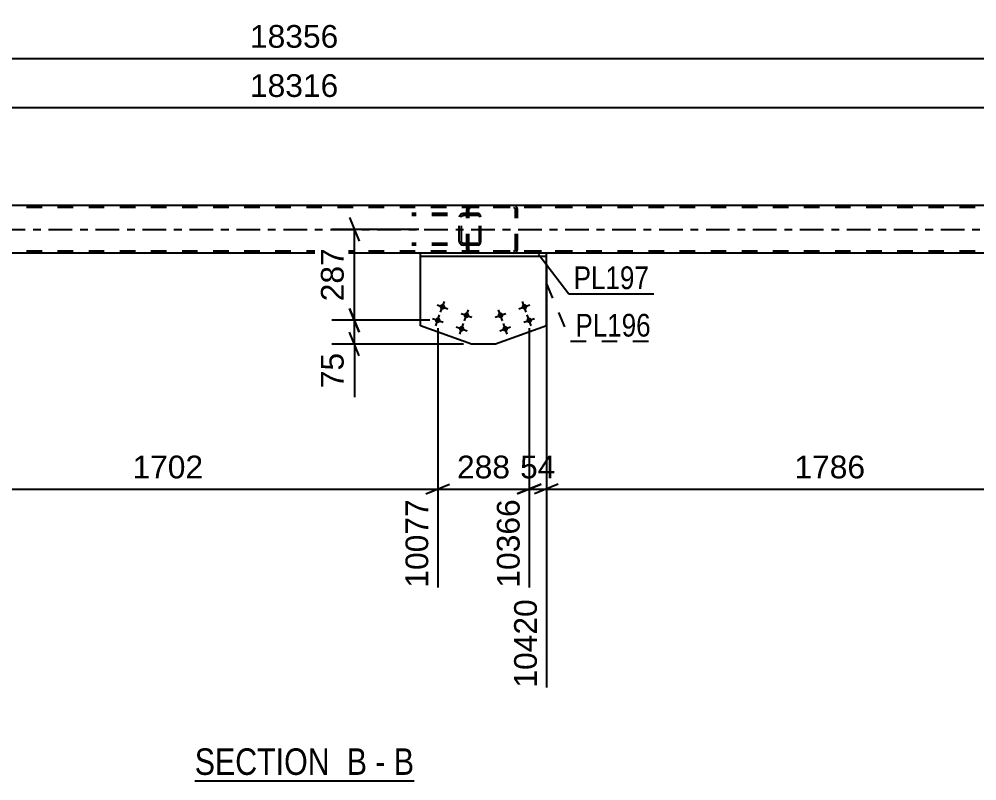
# Model space of a CAD drawing. Header units: millimetres. Extents: x -136 to 705, y -401 to 193.
# Drawn here: x 236.9 to 357.6, y -259.5 to -163.5 of the extents above; entities that cross this region are included whole.
import ezdxf

# ---------------------------------------------------------------- set-up
doc = ezdxf.new("R2010")
doc.units = ezdxf.units.MM
doc.linetypes.add('DXK_LINE_DOT2', pattern=[3.9198, 1.9599, -1.9599])
doc.linetypes.add('DXK_LINE_DOT3', pattern=[5.9187, 2.979, -0.9799, 0.9799, -0.9799])
doc.styles.add('Arial', font='ARIAL.TTF', dxfattribs={"height": 0.2})
doc.styles.add('Arial Narrow', font='ARIALN.TTF', dxfattribs={"height": 0.2})

# ---------------------------------------------------------------- blocks, each defined once
blk = doc.blocks.new('Unknown-318887035-17 - 4670')
at = {"color": 6, "linetype": 'Continuous'}
blk.add_line((259.03, -259.48), (286.67, -259.48), dxfattribs=at)
at = {"color": 0, "linetype": 'Continuous'}
for points in [[(277.14, -258.73), (277.14, -255.23), (259.03, -255.23), (259.03, -258.73)], [(280.74, -258.73), (280.74, -255.23), (278.19, -255.23), (278.19, -258.73)], [(283.07, -258.73), (283.07, -255.23), (281.79, -255.23), (281.79, -258.73)], [(286.67, -258.73), (286.67, -255.23), (284.12, -255.23), (284.12, -258.73)]]:
    blk.add_wipeout(points, dxfattribs=at)
at = {"color": 7, "linetype": 'Continuous', "style": 'Arial Narrow'}
for s, p in [('SECTION ', (259.03, -258.73)), ('B', (278.19, -258.73)), ('B', (284.12, -258.73)), ('-', (281.79, -258.73))]:
    blk.add_text(s, height=3.34, dxfattribs=at).set_placement(p)
blk = doc.blocks.new('Part-318887035-4805 - 4670')
at = {"color": 2, "linetype": 'Continuous'}
for p, q in [((604.33, -186.98), (-61.24, -186.98)), ((287.49, -192.98), (221.59, -192.98)), ((372.63, -192.98), (303.35, -192.98))]:
    blk.add_line(p, q, dxfattribs=at)
at = {"color": 7, "linetype": 'DXK_LINE_DOT2'}
for p, q in [((604.33, -187.22), (-61.24, -187.22)), ((604.33, -192.74), (-61.24, -192.74)), ((604.33, -192.98), (-53.24, -192.98)), ((303.35, -192.98), (287.49, -192.98))]:
    blk.add_line(p, q, dxfattribs=at)
at = {"color": 7, "linetype": 'DXK_LINE_DOT3'}
blk.add_line((-61.24, -189.98), (604.33, -189.98), dxfattribs=at)
blk = doc.blocks.new('Bolt-318887035-4817 - 4670')
at = {"linetype": 'Continuous'}
for points in [[(289.92, -199.62, -1), (290.6, -199.86, -1)], [(289.32, -201.32, -1), (290, -201.56, -1)], [(292.94, -200.69, -1), (293.62, -200.93, -1)], [(292.34, -202.39, -1), (293.01, -202.63, -1)]]:
    blk.add_hatch(color=1, dxfattribs=at).paths.add_polyline_path(points)
at = {"color": 1, "linetype": 'Continuous'}
for p, q in [((290.02, -200.42), (290.5, -199.06)), ((289.58, -199.5), (290.94, -199.98)), ((293.04, -201.49), (293.52, -200.13)), ((288.98, -201.2), (290.34, -201.68)), ((289.42, -202.12), (289.9, -200.76)), ((292.6, -200.57), (293.96, -201.05)), ((292, -202.27), (293.35, -202.75)), ((292.43, -203.19), (292.92, -201.83))]:
    blk.add_line(p, q, dxfattribs=at)
blk = doc.blocks.new('Part-318887035-4846 - 4670')
at = {"color": 2, "linetype": 'Continuous'}
for p, q in [((287.49, -202.15), (287.49, -193.38)), ((303.35, -202.15), (303.35, -193.38)), ((293.9, -204.43), (287.49, -202.15)), ((303.35, -202.15), (296.94, -204.43)), ((296.94, -204.43), (293.9, -204.43))]:
    blk.add_line(p, q, dxfattribs=at)
at = {"color": 7, "linetype": 'DXK_LINE_DOT2'}
blk.add_line((303.35, -193.38), (287.49, -193.38), dxfattribs=at)
blk = doc.blocks.new('Bolt-318887035-4847 - 4670')
at = {"linetype": 'Continuous'}
for points in [[(300.24, -199.86, -1), (300.92, -199.62, -1)], [(297.23, -200.93, -1), (297.91, -200.69, -1)], [(300.85, -201.56, -1), (301.52, -201.32, -1)], [(297.83, -202.63, -1), (298.51, -202.39, -1)]]:
    blk.add_hatch(color=1, dxfattribs=at).paths.add_polyline_path(points)
at = {"color": 1, "linetype": 'Continuous'}
for p, q in [((300.82, -200.42), (300.34, -199.06)), ((297.81, -201.49), (297.33, -200.13)), ((299.9, -199.98), (301.26, -199.5)), ((296.89, -201.05), (298.25, -200.57)), ((300.51, -201.68), (301.86, -201.2)), ((301.43, -202.12), (300.94, -200.76)), ((297.49, -202.75), (298.85, -202.27)), ((298.41, -203.19), (297.93, -201.83))]:
    blk.add_line(p, q, dxfattribs=at)
blk = doc.blocks.new('Part-318887035-4864 - 4670')
at = {"color": 7, "linetype": 'DXK_LINE_DOT2'}
for p, q in [((293.84, -186.98), (293.65, -187.01)), ((306.64, -186.98), (293.84, -186.98)), ((299.4, -187.01), (299.21, -186.98)), ((293.37, -187.27), (293.33, -187.46)), ((293.33, -192.5), (293.33, -187.46)), ((293.59, -187.46), (293.61, -187.36)), ((293.59, -192.5), (293.59, -187.46)), ((293.61, -187.36), (293.66, -187.29)), ((293.66, -187.29), (293.75, -187.23)), ((293.75, -187.23), (293.84, -187.22)), ((306.64, -187.22), (293.84, -187.22)), ((299.21, -187.22), (299.3, -187.23)), ((299.3, -187.23), (299.39, -187.29)), ((299.39, -187.29), (299.44, -187.36)), ((299.44, -187.36), (299.46, -187.46)), ((299.46, -192.5), (299.46, -187.46)), ((299.72, -187.46), (299.68, -187.27)), ((299.72, -192.5), (299.72, -187.46)), ((293.33, -192.5), (293.37, -192.68)), ((293.61, -192.59), (293.59, -192.5)), ((293.66, -192.67), (293.61, -192.59)), ((293.65, -192.94), (293.84, -192.98)), ((293.75, -192.72), (293.66, -192.67)), ((293.84, -192.74), (293.75, -192.72)), ((306.64, -192.74), (293.84, -192.74)), ((306.64, -192.98), (293.84, -192.98)), ((299.3, -192.72), (299.21, -192.74)), ((299.21, -192.98), (299.4, -192.94)), ((299.39, -192.67), (299.3, -192.72)), ((299.44, -192.59), (299.39, -192.67)), ((299.46, -192.5), (299.44, -192.59)), ((299.68, -192.68), (299.72, -192.5))]:
    blk.add_line(p, q, dxfattribs=at)
for centre, start, end in [((293.82, -187.48), 110.7583, 155.68), ((299.23, -187.48), 24.32, 69.2417), ((293.82, -192.48), 204.32, 249.2417), ((299.23, -192.48), 290.7583, 335.68)]:
    blk.add_arc(centre, 0.496, start, end, dxfattribs=at)
blk = doc.blocks.new('Part-318887035-4879 - 4670')
at = {"color": 7, "linetype": 'DXK_LINE_DOT2'}
for p, q in [((294.8, -187.98), (286.41, -187.98)), ((294.8, -188.22), (286.41, -188.22)), ((292.42, -188.27), (292.38, -188.46)), ((292.65, -188.36), (292.71, -188.29)), ((292.89, -187.98), (292.69, -188.01)), ((292.71, -188.29), (292.79, -188.23)), ((292.79, -188.23), (292.89, -188.22)), ((293.33, -188.22), (293.33, -187.98)), ((294.9, -188.01), (294.8, -187.98)), ((294.8, -188.22), (294.85, -188.23)), ((294.85, -188.23), (294.89, -188.29)), ((294.89, -188.29), (294.92, -188.36)), ((294.99, -188.12), (294.9, -188.01)), ((295.05, -188.27), (294.99, -188.12)), ((295.07, -188.46), (295.05, -188.27)), ((292.38, -191.5), (292.38, -188.46)), ((292.64, -188.46), (292.65, -188.36)), ((292.64, -191.5), (292.64, -188.46)), ((294.92, -188.36), (294.93, -188.46)), ((294.93, -191.5), (294.93, -188.46)), ((295.07, -191.5), (295.07, -188.46)), ((294.8, -191.74), (286.41, -191.74)), ((292.38, -191.5), (292.42, -191.68)), ((292.65, -191.59), (292.64, -191.5)), ((292.71, -191.67), (292.65, -191.59)), ((292.79, -191.72), (292.71, -191.67)), ((292.89, -191.74), (292.79, -191.72)), ((293.33, -191.98), (293.33, -191.74)), ((294.85, -191.72), (294.8, -191.74)), ((294.89, -191.67), (294.85, -191.72)), ((294.92, -191.59), (294.89, -191.67)), ((294.9, -191.94), (294.99, -191.84)), ((294.93, -191.5), (294.92, -191.59)), ((294.99, -191.84), (295.05, -191.68)), ((295.05, -191.68), (295.07, -191.5)), ((294.8, -191.98), (286.41, -191.98)), ((292.69, -191.94), (292.89, -191.98)), ((294.8, -191.98), (294.9, -191.94))]:
    blk.add_line(p, q, dxfattribs=at)
for centre, start, end in [((292.87, -188.47), 111.1513, 156.1049), ((292.87, -191.48), 203.8951, 248.8487)]:
    blk.add_arc(centre, 0.492, start, end, dxfattribs=at)
blk = doc.blocks.new('Part-318887035-4898 - 4670')
at = {"color": 2, "linetype": 'Continuous'}
for p, q in [((303.35, -192.98), (287.49, -192.98)), ((287.49, -193.38), (287.49, -192.98)), ((303.35, -193.38), (303.35, -192.98)), ((303.35, -193.38), (287.49, -193.38))]:
    blk.add_line(p, q, dxfattribs=at)
blk = doc.blocks.new('StraightDimension-318887035-5342 - 4670')
at = {"color": 7, "linetype": 'Continuous'}
for p, q in [((303.35, -194.38), (303.35, -247.73)), ((301.18, -202.44), (301.18, -235.13)), ((299.68, -223.31), (302.68, -222.11)), ((304.85, -222.11), (301.85, -223.31)), ((301.18, -222.71), (303.35, -222.71))]:
    blk.add_line(p, q, dxfattribs=at)
at = {"color": 0}
blk.add_wipeout([(305.09, -221.96), (305.09, -217.76), (299.44, -217.76), (299.44, -221.96)], dxfattribs=at)
at = {"color": 0, "linetype": 'Continuous'}
blk.add_wipeout([(302.75, -236.01), (298.55, -236.01), (298.55, -248.33), (302.75, -248.33)], dxfattribs=at)
at = {"color": 3, "style": 'Arial'}
blk.add_text('54', height=2.865, dxfattribs=at).set_placement((300.04, -221.36))
at = {"color": 3, "linetype": 'Continuous', "style": 'Arial'}
blk.add_text('10420', height=2.865, rotation=90.0002, dxfattribs=at).set_placement((302.15, -247.73))
blk = doc.blocks.new('StraightDimension-318887035-5097 - 4670')
at = {"color": 7, "linetype": 'Continuous'}
blk.add_line((-73.34, -174.64), (616.43, -174.64), dxfattribs=at)
at = {"color": 0}
blk.add_wipeout([(277.71, -173.89), (277.71, -169.69), (265.39, -169.69), (265.39, -173.89)], dxfattribs=at)
at = {"color": 3, "style": 'Arial'}
blk.add_text('18316', height=2.865, dxfattribs=at).set_placement((265.99, -173.29))
blk = doc.blocks.new('StraightDimension-318887035-5152 - 4670')
at = {"color": 7, "linetype": 'Continuous'}
blk.add_line((-74.14, -168.44), (617.23, -168.44), dxfattribs=at)
at = {"color": 0}
blk.add_wipeout([(277.71, -167.69), (277.71, -163.49), (265.39, -163.49), (265.39, -167.69)], dxfattribs=at)
at = {"color": 3, "style": 'Arial'}
blk.add_text('18356', height=2.865, dxfattribs=at).set_placement((265.99, -167.09))
blk = doc.blocks.new('StraightDimension-318887035-5207 - 4670')
at = {"color": 7, "linetype": 'Continuous'}
for p, q in [((278.55, -188.48), (279.75, -191.48)), ((287.27, -189.98), (276.3, -189.98)), ((279.15, -201.44), (279.15, -189.98)), ((279.75, -202.94), (278.55, -199.94)), ((288.66, -201.44), (276.3, -201.44))]:
    blk.add_line(p, q, dxfattribs=at)
at = {"color": 0}
blk.add_wipeout([(278.4, -191.77), (274.2, -191.77), (274.2, -199.64), (278.4, -199.64)], dxfattribs=at)
at = {"color": 3, "style": 'Arial'}
blk.add_text('287', height=2.865, rotation=90.0002, dxfattribs=at).set_placement((277.8, -199.04))
blk = doc.blocks.new('StraightDimension-318887035-5223 - 4670')
at = {"color": 7, "linetype": 'Continuous'}
for p, q in [((278.55, -199.94), (279.75, -202.94)), ((288.66, -201.44), (276.3, -201.44)), ((279.15, -204.43), (279.15, -201.44)), ((279.75, -205.93), (278.55, -202.93)), ((292.9, -204.43), (276.3, -204.43)), ((279.15, -204.43), (279.15, -211.13)), ((279.15, -204.43), (279.15, -211.13))]:
    blk.add_line(p, q, dxfattribs=at)
at = {"color": 0}
blk.add_wipeout([(278.4, -204.95), (274.2, -204.95), (274.2, -210.6), (278.4, -210.6)], dxfattribs=at)
at = {"color": 3, "style": 'Arial'}
blk.add_text('75', height=2.865, rotation=90.0002, dxfattribs=at).set_placement((277.8, -210))
blk = doc.blocks.new('StraightDimension-318887035-5335 - 4670')
at = {"color": 7, "linetype": 'Continuous'}
for p, q in [((303.35, -194.38), (303.35, -247.73)), ((374.79, -202.44), (374.79, -235.13)), ((304.85, -222.11), (301.85, -223.31)), ((373.29, -223.31), (376.29, -222.11)), ((303.35, -222.71), (374.79, -222.71))]:
    blk.add_line(p, q, dxfattribs=at)
at = {"color": 0}
blk.add_wipeout([(344.12, -221.96), (344.12, -217.76), (334.02, -217.76), (334.02, -221.96)], dxfattribs=at)
at = {"color": 3, "style": 'Arial'}
blk.add_text('1786', height=2.865, dxfattribs=at).set_placement((334.62, -221.36))
at = {"color": 0, "linetype": 'Continuous'}
blk.add_wipeout([(374.19, -223.41), (369.99, -223.41), (369.99, -235.73), (374.19, -235.73)], dxfattribs=at)
at = {"color": 3, "linetype": 'Continuous', "style": 'Arial'}
blk.add_text('12206', height=2.865, rotation=90.0002, dxfattribs=at).set_placement((373.59, -235.13))
blk = doc.blocks.new('StraightDimension-318887035-5349 - 4670')
at = {"color": 7, "linetype": 'Continuous'}
for p, q in [((289.66, -202.44), (289.66, -235.13)), ((301.18, -202.44), (301.18, -235.13)), ((288.16, -223.31), (291.16, -222.11)), ((302.68, -222.11), (299.68, -223.31)), ((289.66, -222.71), (301.18, -222.71))]:
    blk.add_line(p, q, dxfattribs=at)
at = {"color": 0}
blk.add_wipeout([(299.36, -221.96), (299.36, -217.76), (291.49, -217.76), (291.49, -221.96)], dxfattribs=at)
at = {"color": 0, "linetype": 'Continuous'}
blk.add_wipeout([(300.58, -223.41), (296.38, -223.41), (296.38, -235.73), (300.58, -235.73)], dxfattribs=at)
at = {"color": 3, "style": 'Arial'}
blk.add_text('288', height=2.865, dxfattribs=at).set_placement((292.09, -221.36))
at = {"color": 3, "linetype": 'Continuous', "style": 'Arial'}
blk.add_text('10366', height=2.865, rotation=90.0002, dxfattribs=at).set_placement((299.98, -235.13))
blk = doc.blocks.new('StraightDimension-318887035-5358 - 4670')
at = {"color": 7, "linetype": 'Continuous'}
for p, q in [((221.59, -194.38), (221.59, -247.61)), ((289.66, -202.44), (289.66, -235.13)), ((223.09, -222.11), (220.09, -223.31)), ((288.16, -223.31), (291.16, -222.11)), ((221.59, -222.71), (289.66, -222.71))]:
    blk.add_line(p, q, dxfattribs=at)
at = {"color": 0}
blk.add_wipeout([(260.67, -221.96), (260.67, -217.76), (250.58, -217.76), (250.58, -221.96)], dxfattribs=at)
at = {"color": 3, "style": 'Arial'}
blk.add_text('1702', height=2.865, dxfattribs=at).set_placement((251.18, -221.36))
at = {"color": 0, "linetype": 'Continuous'}
blk.add_wipeout([(289.06, -223.41), (284.86, -223.41), (284.86, -235.73), (289.06, -235.73)], dxfattribs=at)
at = {"color": 3, "linetype": 'Continuous', "style": 'Arial'}
blk.add_text('10077', height=2.865, rotation=90.0002, dxfattribs=at).set_placement((288.46, -235.13))
blk = doc.blocks.new('Mark-318887035-4842 - 4670')
at = {"color": 0}
blk.add_wipeout([(316.51, -203.49), (316.51, -200.49), (307.01, -200.49), (307.01, -203.49)], dxfattribs=at)
blk.add_wipeout([(316.51, -203.49), (316.51, -200.49), (307.01, -200.49), (307.01, -203.49)], dxfattribs=at)
at = {"color": 30, "linetype": 'DXK_LINE_DOT2'}
for p, q in [((303.35, -196.84), (306.41, -204.09)), ((306.41, -204.09), (317.11, -204.09))]:
    blk.add_line(p, q, dxfattribs=at)
at = {"color": 3, "style": 'Arial Narrow'}
blk.add_text('PL196', height=2.863, dxfattribs=at).set_placement((307.01, -203.49))
blk = doc.blocks.new('Mark-318887035-4894 - 4670')
at = {"color": 0}
blk.add_wipeout([(316.3, -197.51), (316.3, -194.51), (306.79, -194.51), (306.79, -197.51)], dxfattribs=at)
blk.add_wipeout([(316.3, -197.51), (316.3, -194.51), (306.79, -194.51), (306.79, -197.51)], dxfattribs=at)
at = {"color": 30, "linetype": 'Continuous'}
for p, q in [((302.38, -193.09), (306.19, -198.11)), ((306.19, -198.11), (316.9, -198.11))]:
    blk.add_line(p, q, dxfattribs=at)
at = {"color": 3, "style": 'Arial Narrow'}
blk.add_text('PL197', height=2.863, dxfattribs=at).set_placement((306.79, -197.51))

msp = doc.modelspace()

# ---------------------------------------------------------------- block references
for name in ['StraightDimension-318887035-5097 - 4670', 'Part-318887035-4805 - 4670', 'Part-318887035-4864 - 4670', 'Part-318887035-4879 - 4670', 'Part-318887035-4898 - 4670', 'Part-318887035-4846 - 4670', 'Bolt-318887035-4817 - 4670', 'Bolt-318887035-4847 - 4670', 'Unknown-318887035-17 - 4670']:
    msp.add_blockref(name, (0, 0))

# ---------------------------------------------------------------- next in the draw order: block references
for name in ['StraightDimension-318887035-5152 - 4670', 'StraightDimension-318887035-5207 - 4670', 'StraightDimension-318887035-5342 - 4670']:
    msp.add_blockref(name, (0, 0))

# ---------------------------------------------------------------- next in the draw order: block references
for name in ['StraightDimension-318887035-5335 - 4670', 'StraightDimension-318887035-5223 - 4670']:
    msp.add_blockref(name, (0, 0))

# ---------------------------------------------------------------- next in the draw order: block references
for name in ['Mark-318887035-4842 - 4670', 'StraightDimension-318887035-5349 - 4670']:
    msp.add_blockref(name, (0, 0))

# ---------------------------------------------------------------- next in the draw order: block references
for name in ['Mark-318887035-4894 - 4670', 'StraightDimension-318887035-5358 - 4670']:
    msp.add_blockref(name, (0, 0))

doc.saveas('drawing.dxf')
